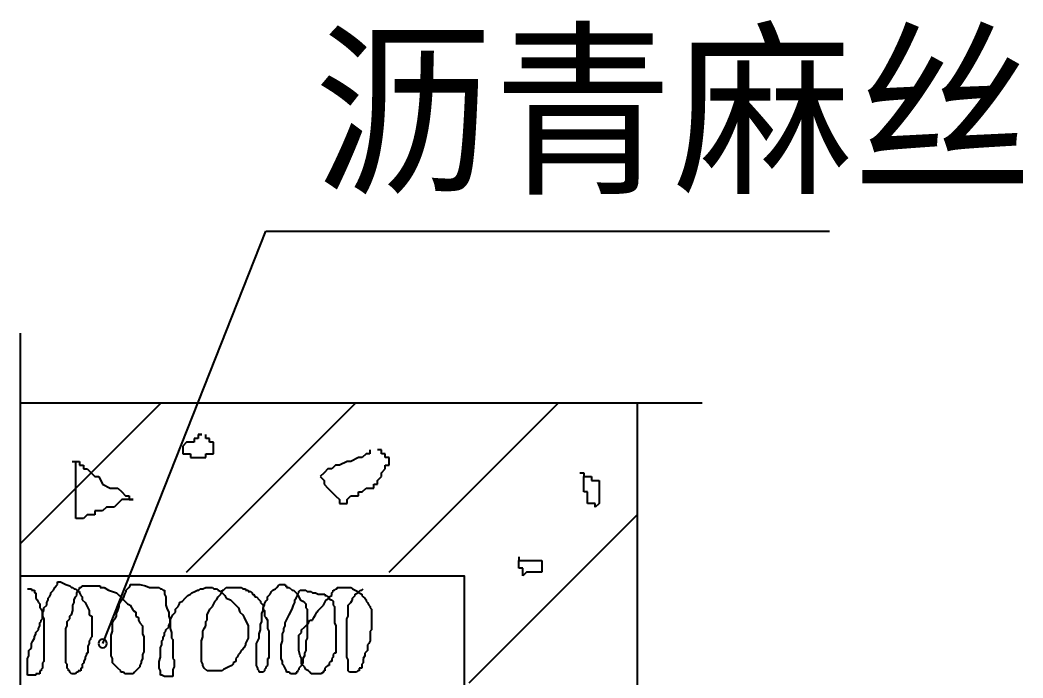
# Model space of a CAD drawing. Header units: metres. Extents: x 11444 to 31355, y -6738 to 16368.
# Drawn here: x 17854 to 20754, y 14467 to 16368 of the extents above; entities that cross this region are included whole.
import ezdxf

# ---------------------------------------------------------------- set-up
doc = ezdxf.new("R2010")
doc.units = ezdxf.units.M
for name, color, linetype in [('LVTRY', 6, 'Continuous'), ('PUB_TEXT', 7, 'Continuous'), ('WINDOW', 3, 'Continuous')]:
    doc.layers.add(name, color=color, linetype=linetype)

# ---------------------------------------------------------------- blocks, each defined once
blk = doc.blocks.new('_DOT')
blk.add_lwpolyline([(-0.05, 0, 1), (0.05, 0, 1)], format="xyb", close=True)

msp = doc.modelspace()

# ---------------------------------------------------------------- linework, layer by layer
at = {"layer": 'LVTRY'}
for p, q in [((17853.6, 14854.22), (18261.79, 15262.13)), ((18335.24, 14772.61), (18825.09, 15262.13)), ((18920.64, 14772.61), (19410.48, 15262.13)), ((18368.38, 15169.97), (18379.42, 15169.97)), ((18379.42, 15169.97), (18368.38, 15169.97)), ((18368.38, 15169.97), (18368.38, 15158.93)), ((18390.47, 15158.93), (18390.47, 15169.97)), ((18335.24, 15147.9), (18324.2, 15136.86)), ((18357.33, 15147.9), (18335.24, 15147.9)), ((18368.38, 15158.93), (18357.33, 15158.93)), ((18357.33, 15158.93), (18357.33, 15147.9)), ((18401.51, 15158.93), (18390.47, 15158.93)), ((18401.51, 15147.9), (18401.51, 15158.93)), ((18412.56, 15147.9), (18401.51, 15147.9)), ((18412.56, 15114.78), (18412.56, 15147.9)), ((18324.2, 15136.86), (18324.2, 15114.78)), ((18324.2, 15114.78), (18346.29, 15114.78)), ((18346.29, 15114.78), (18346.29, 15103.74)), ((18390.47, 15103.74), (18390.47, 15114.78)), ((18390.47, 15114.78), (18412.56, 15114.78)), ((18854.37, 15114.78), (18843.32, 15103.74)), ((18865.41, 15114.78), (18854.37, 15114.78)), ((18865.41, 15125.82), (18865.41, 15114.78)), ((18898.55, 15125.82), (18887.5, 15125.82)), ((18898.55, 15114.78), (18898.55, 15125.82)), ((18909.59, 15114.78), (18898.55, 15114.78)), ((18909.59, 15103.74), (18909.59, 15114.78)), ((18003.89, 15092.71), (18025.98, 15092.71)), ((18014.93, 14927.14), (18014.93, 15092.71)), ((18025.98, 15092.71), (18025.98, 15081.67)), ((18025.98, 15081.67), (18037.02, 15081.67)), ((18037.02, 15081.67), (18037.02, 15070.63)), ((18346.29, 15103.74), (18390.47, 15103.74)), ((18766, 15081.67), (18754.96, 15070.63)), ((18777.05, 15081.67), (18766, 15081.67)), ((18799.14, 15092.71), (18777.05, 15081.67)), ((18810.18, 15092.71), (18799.14, 15092.71)), ((18832.28, 15103.74), (18810.18, 15092.71)), ((18843.32, 15103.74), (18832.28, 15103.74)), ((18920.64, 15103.74), (18909.59, 15103.74)), ((18909.59, 15070.63), (18909.59, 15081.67)), ((18909.59, 15081.67), (18920.64, 15081.67)), ((18920.64, 15081.67), (18920.64, 15103.74)), ((18037.02, 15070.63), (18048.07, 15070.63)), ((18048.07, 15070.63), (18070.16, 15048.56)), ((18732.87, 15059.59), (18721.82, 15048.56)), ((18743.91, 15070.63), (18732.87, 15059.59)), ((18754.96, 15070.63), (18743.91, 15070.63)), ((18898.55, 15059.59), (18909.59, 15070.63)), ((18898.55, 15048.56), (18898.55, 15059.59)), ((19472.89, 15059.59), (19483.94, 15059.59)), ((19483.94, 15059.59), (19483.94, 15048.56)), ((18070.16, 15048.56), (18081.21, 15048.56)), ((18081.21, 15048.56), (18092.25, 15026.48)), ((18092.25, 15026.48), (18114.34, 15015.44)), ((18721.82, 15048.56), (18732.87, 15037.52)), ((18732.87, 15037.52), (18732.87, 15026.48)), ((18732.87, 15026.48), (18743.91, 15015.44)), ((18876.46, 15015.44), (18876.46, 15026.48)), ((18876.46, 15026.48), (18887.5, 15026.48)), ((18887.5, 15037.52), (18898.55, 15048.56)), ((18887.5, 15026.48), (18887.5, 15037.52)), ((19483.94, 15048.56), (19506.03, 15048.56)), ((19483.94, 15004.41), (19483.94, 15048.56)), ((19506.03, 15048.56), (19506.03, 15037.52)), ((19506.03, 15037.52), (19528.12, 15037.52)), ((19528.12, 15037.52), (19528.12, 14971.29)), ((18114.34, 15015.44), (18136.43, 15015.44)), ((18136.43, 15015.44), (18147.48, 15004.41)), ((18147.48, 15004.41), (18158.52, 14993.37)), ((18743.91, 15015.44), (18766, 14993.37)), ((18832.28, 14993.37), (18832.28, 15004.41)), ((18832.28, 15004.41), (18843.32, 15004.41)), ((18843.32, 15004.41), (18854.37, 15015.44)), ((18854.37, 15015.44), (18876.46, 15015.44)), ((19494.98, 15004.41), (19483.94, 15004.41)), ((19494.98, 14971.29), (19494.98, 15004.41)), ((18147.48, 14982.33), (18125.39, 14960.25)), ((18180.61, 14982.33), (18147.48, 14982.33)), ((18158.52, 14993.37), (18169.57, 14993.37)), ((18169.57, 14993.37), (18169.57, 14982.33)), ((18169.57, 14982.33), (18180.61, 14982.33)), ((18766, 14993.37), (18777.05, 14982.33)), ((18777.05, 14982.33), (18777.05, 14971.29)), ((18777.05, 14971.29), (18799.14, 14971.29)), ((18799.14, 14982.33), (18810.18, 14993.37)), ((18799.14, 14971.29), (18799.14, 14982.33)), ((18810.18, 14993.37), (18832.28, 14993.37)), ((19517.07, 14971.29), (19494.98, 14971.29)), ((19528.12, 14971.29), (19517.07, 14960.25)), ((19517.07, 14960.25), (19517.07, 14971.29)), ((18048.07, 14938.18), (18037.02, 14927.14)), ((18070.16, 14938.18), (18048.07, 14938.18)), ((18092.25, 14949.22), (18070.16, 14949.22)), ((18070.16, 14949.22), (18070.16, 14938.18)), ((18103.3, 14960.25), (18092.25, 14949.22)), ((18125.39, 14960.25), (18103.3, 14960.25)), ((19152.58, 14452.52), (19638.23, 14937.83)), ((18037.02, 14927.14), (18014.93, 14927.14)), ((19296.17, 14816.76), (19296.17, 14805.73)), ((19296.17, 14805.73), (19362.44, 14805.73)), ((19296.17, 14783.65), (19296.17, 14805.73)), ((19362.44, 14805.73), (19362.44, 14772.61)), ((19307.22, 14783.65), (19296.17, 14783.65)), ((19307.22, 14761.58), (19307.22, 14783.65)), ((19318.26, 14772.61), (19307.22, 14761.58)), ((19362.44, 14772.61), (19318.26, 14772.61)), ((17958.34, 14732.4), (17962.31, 14736.37)), ((17962.31, 14736.37), (17962.31, 14744.29)), ((17962.31, 14744.29), (17970.23, 14744.29)), ((17970.23, 14744.29), (17978.16, 14740.33)), ((17978.16, 14740.33), (17986.09, 14736.37)), ((17986.09, 14736.37), (17997.98, 14732.4)), ((18172.39, 14732.4), (18172.39, 14736.37)), ((18172.39, 14736.37), (18200.14, 14736.37)), ((18200.14, 14736.37), (18216, 14732.4)), ((18600.5, 14732.4), (18604.46, 14736.37)), ((18604.46, 14736.37), (18620.32, 14736.37)), ((18620.32, 14736.37), (18620.32, 14732.4)), ((17875.1, 14724.48), (17886.99, 14724.48)), ((17886.99, 14724.48), (17886.99, 14720.52)), ((17886.99, 14720.52), (17894.92, 14720.52)), ((17894.92, 14720.52), (17894.92, 14712.6)), ((17894.92, 14712.6), (17898.88, 14712.6)), ((17898.88, 14712.6), (17898.88, 14696.75)), ((17938.52, 14700.71), (17942.49, 14708.64)), ((17942.49, 14712.6), (17950.41, 14720.52)), ((17942.49, 14708.64), (17942.49, 14712.6)), ((17950.41, 14720.52), (17954.38, 14728.44)), ((17954.38, 14728.44), (17958.34, 14732.4)), ((17997.98, 14732.4), (18001.95, 14728.44)), ((18001.95, 14728.44), (18005.91, 14728.44)), ((18005.91, 14728.44), (18009.87, 14724.48)), ((18009.87, 14724.48), (18013.84, 14724.48)), ((18013.84, 14724.48), (18017.8, 14720.52)), ((18013.84, 14700.71), (18017.8, 14704.68)), ((18017.8, 14720.52), (18021.77, 14720.52)), ((18017.8, 14712.6), (18021.77, 14720.52)), ((18017.8, 14704.68), (18017.8, 14712.6)), ((18021.77, 14720.52), (18025.73, 14724.48)), ((18021.77, 14720.52), (18021.77, 14716.56)), ((18021.77, 14716.56), (18025.73, 14716.56)), ((18025.73, 14724.48), (18025.73, 14728.44)), ((18025.73, 14728.44), (18029.69, 14728.44)), ((18025.73, 14716.56), (18025.73, 14712.6)), ((18025.73, 14712.6), (18029.69, 14704.68)), ((18029.69, 14728.44), (18033.66, 14732.4)), ((18029.69, 14704.68), (18033.66, 14700.71)), ((18033.66, 14732.4), (18085.19, 14732.4)), ((18085.19, 14732.4), (18085.19, 14728.44)), ((18085.19, 14728.44), (18097.08, 14728.44)), ((18097.08, 14728.44), (18108.97, 14720.52)), ((18108.97, 14720.52), (18120.86, 14716.56)), ((18120.86, 14716.56), (18132.76, 14712.6)), ((18132.76, 14712.6), (18140.68, 14704.68)), ((18140.68, 14704.68), (18144.65, 14700.71)), ((18152.58, 14696.75), (18156.54, 14708.64)), ((18156.54, 14708.64), (18160.5, 14716.56)), ((18160.5, 14720.52), (18168.43, 14728.44)), ((18160.5, 14716.56), (18160.5, 14720.52)), ((18168.43, 14728.44), (18172.39, 14732.4)), ((18216, 14732.4), (18227.89, 14728.44)), ((18227.89, 14728.44), (18255.64, 14728.44)), ((18255.64, 14728.44), (18259.6, 14724.48)), ((18259.6, 14724.48), (18263.57, 14724.48)), ((18263.57, 14724.48), (18267.53, 14720.52)), ((18267.53, 14720.52), (18271.49, 14720.52)), ((18271.49, 14720.52), (18271.49, 14708.64)), ((18271.49, 14708.64), (18275.46, 14700.71)), ((18334.92, 14700.71), (18338.88, 14704.68)), ((18338.88, 14704.68), (18346.81, 14708.64)), ((18346.81, 14708.64), (18350.77, 14712.6)), ((18350.77, 14712.6), (18358.7, 14716.56)), ((18358.7, 14716.56), (18366.63, 14720.52)), ((18366.63, 14720.52), (18370.59, 14720.52)), ((18370.59, 14720.52), (18374.56, 14724.48)), ((18374.56, 14724.48), (18382.48, 14724.48)), ((18382.48, 14724.48), (18390.41, 14728.44)), ((18390.41, 14728.44), (18410.23, 14728.44)), ((18410.23, 14728.44), (18414.2, 14724.48)), ((18414.2, 14724.48), (18422.12, 14724.48)), ((18422.12, 14724.48), (18426.09, 14720.52)), ((18426.09, 14720.52), (18434.01, 14716.56)), ((18426.09, 14700.71), (18434.01, 14708.64)), ((18434.01, 14716.56), (18437.98, 14712.6)), ((18434.01, 14708.64), (18437.98, 14716.56)), ((18437.98, 14720.52), (18441.94, 14720.52)), ((18437.98, 14716.56), (18437.98, 14720.52)), ((18437.98, 14712.6), (18445.91, 14704.68)), ((18441.94, 14720.52), (18445.91, 14724.48)), ((18445.91, 14724.48), (18449.87, 14728.44)), ((18445.91, 14704.68), (18449.87, 14696.75)), ((18449.87, 14728.44), (18493.47, 14728.44)), ((18493.47, 14728.44), (18497.44, 14724.48)), ((18497.44, 14724.48), (18505.37, 14724.48)), ((18505.37, 14724.48), (18505.37, 14720.52)), ((18505.37, 14720.52), (18513.29, 14720.52)), ((18513.29, 14720.52), (18513.29, 14716.56)), ((18513.29, 14716.56), (18521.22, 14716.56)), ((18521.22, 14716.56), (18525.19, 14712.6)), ((18525.19, 14712.6), (18525.19, 14708.64)), ((18525.19, 14708.64), (18529.15, 14708.64)), ((18529.15, 14708.64), (18533.11, 14700.71)), ((18568.79, 14700.71), (18572.75, 14704.68)), ((18572.75, 14704.68), (18576.72, 14708.64)), ((18576.72, 14708.64), (18580.68, 14716.56)), ((18580.68, 14716.56), (18584.64, 14720.52)), ((18584.64, 14720.52), (18592.57, 14724.48)), ((18592.57, 14724.48), (18596.54, 14728.44)), ((18596.54, 14728.44), (18600.5, 14732.4)), ((18620.32, 14732.4), (18624.28, 14732.4)), ((18624.28, 14732.4), (18624.28, 14728.44)), ((18624.28, 14728.44), (18632.21, 14728.44)), ((18632.21, 14728.44), (18640.14, 14720.52)), ((18640.14, 14720.52), (18644.1, 14720.52)), ((18644.1, 14720.52), (18652.03, 14712.6)), ((18652.03, 14712.6), (18656, 14708.64)), ((18652.03, 14696.75), (18656, 14704.68)), ((18656, 14708.64), (18659.96, 14712.6)), ((18656, 14708.64), (18663.92, 14692.79)), ((18656, 14704.68), (18656, 14708.64)), ((18659.96, 14716.56), (18663.92, 14720.52)), ((18659.96, 14712.6), (18659.96, 14716.56)), ((18663.92, 14720.52), (18679.78, 14720.52)), ((18679.78, 14720.52), (18683.74, 14716.56)), ((18683.74, 14716.56), (18695.63, 14716.56)), ((18695.63, 14716.56), (18699.6, 14712.6)), ((18699.6, 14712.6), (18707.53, 14712.6)), ((18707.53, 14712.6), (18715.45, 14708.64)), ((18715.45, 14708.64), (18735.27, 14708.64)), ((18735.27, 14708.64), (18735.27, 14704.68)), ((18735.27, 14704.68), (18739.24, 14704.68)), ((18739.24, 14704.68), (18743.2, 14700.71)), ((18747.17, 14700.71), (18755.09, 14704.68)), ((18755.09, 14712.6), (18759.06, 14716.56)), ((18755.09, 14704.68), (18755.09, 14712.6)), ((18759.06, 14720.52), (18763.02, 14720.52)), ((18759.06, 14716.56), (18759.06, 14720.52)), ((18763.02, 14720.52), (18766.99, 14724.48)), ((18766.99, 14724.48), (18770.95, 14724.48)), ((18770.95, 14724.48), (18770.95, 14728.44)), ((18770.95, 14728.44), (18810.59, 14728.44)), ((18810.59, 14728.44), (18814.55, 14724.48)), ((18814.55, 14724.48), (18822.48, 14720.52)), ((18818.52, 14700.71), (18822.48, 14704.68)), ((18822.48, 14720.52), (18830.41, 14716.56)), ((18822.48, 14708.64), (18830.41, 14712.6)), ((18822.48, 14704.68), (18822.48, 14708.64)), ((18830.41, 14716.56), (18834.37, 14712.6)), ((18830.41, 14712.6), (18834.37, 14716.56)), ((18834.37, 14716.56), (18838.34, 14720.52)), ((18834.37, 14712.6), (18842.3, 14708.64)), ((18838.34, 14720.52), (18842.3, 14720.52)), ((18842.3, 14720.52), (18846.26, 14724.48)), ((18842.3, 14708.64), (18842.3, 14704.68)), ((18842.3, 14704.68), (18846.26, 14700.71)), ((17898.88, 14696.75), (17902.85, 14692.79)), ((17902.85, 14692.79), (17906.81, 14684.87)), ((17906.81, 14684.87), (17910.77, 14680.91)), ((17910.77, 14680.91), (17910.77, 14669.02)), ((17922.67, 14669.02), (17930.59, 14676.95)), ((17930.59, 14684.87), (17934.56, 14692.79)), ((17930.59, 14676.95), (17930.59, 14684.87)), ((17934.56, 14696.75), (17938.52, 14700.71)), ((17934.56, 14692.79), (17934.56, 14696.75)), ((18005.91, 14676.95), (18009.87, 14684.87)), ((18005.91, 14661.1), (18005.91, 14676.95)), ((18009.87, 14692.79), (18013.84, 14700.71)), ((18009.87, 14684.87), (18009.87, 14692.79)), ((18033.66, 14700.71), (18033.66, 14692.79)), ((18033.66, 14692.79), (18041.58, 14684.87)), ((18041.58, 14684.87), (18045.55, 14676.95)), ((18045.55, 14676.95), (18049.51, 14669.02)), ((18140.68, 14680.91), (18144.65, 14688.83)), ((18140.68, 14672.99), (18140.68, 14680.91)), ((18144.65, 14700.71), (18152.58, 14692.79)), ((18144.65, 14688.83), (18152.58, 14696.75)), ((18152.58, 14692.79), (18160.5, 14684.87)), ((18160.5, 14684.87), (18164.47, 14680.91)), ((18164.47, 14680.91), (18172.39, 14676.95)), ((18172.39, 14676.95), (18180.32, 14661.1)), ((18275.46, 14700.71), (18275.46, 14676.95)), ((18275.46, 14676.95), (18279.42, 14665.06)), ((18311.13, 14672.99), (18315.1, 14680.91)), ((18315.1, 14684.87), (18323.02, 14688.83)), ((18315.1, 14680.91), (18315.1, 14684.87)), ((18323.02, 14688.83), (18330.95, 14696.75)), ((18330.95, 14696.75), (18334.92, 14700.71)), ((18410.23, 14672.99), (18414.2, 14680.91)), ((18414.2, 14680.91), (18418.16, 14688.83)), ((18418.16, 14688.83), (18422.12, 14692.79)), ((18422.12, 14692.79), (18426.09, 14700.71)), ((18449.87, 14696.75), (18461.76, 14692.79)), ((18461.76, 14692.79), (18469.69, 14684.87)), ((18469.69, 14684.87), (18477.62, 14676.95)), ((18477.62, 14676.95), (18485.55, 14669.02)), ((18533.11, 14700.71), (18537.08, 14700.71)), ((18537.08, 14700.71), (18545.01, 14692.79)), ((18545.01, 14692.79), (18548.97, 14688.83)), ((18548.97, 14688.83), (18548.97, 14684.87)), ((18548.97, 14684.87), (18552.93, 14680.91)), ((18552.93, 14680.91), (18556.9, 14676.95)), ((18556.9, 14676.95), (18556.9, 14665.06)), ((18556.9, 14669.02), (18560.86, 14676.95)), ((18560.86, 14680.91), (18564.82, 14688.83)), ((18560.86, 14676.95), (18560.86, 14680.91)), ((18564.82, 14688.83), (18568.79, 14692.79)), ((18568.79, 14692.79), (18568.79, 14700.71)), ((18640.14, 14665.06), (18644.1, 14676.95)), ((18644.1, 14676.95), (18648.07, 14684.87)), ((18648.07, 14692.79), (18652.03, 14696.75)), ((18648.07, 14684.87), (18648.07, 14692.79)), ((18663.92, 14692.79), (18671.85, 14688.83)), ((18671.85, 14688.83), (18675.82, 14684.87)), ((18675.82, 14684.87), (18679.78, 14680.91)), ((18679.78, 14680.91), (18679.78, 14669.02)), ((18715.45, 14661.1), (18731.31, 14676.95)), ((18731.31, 14676.95), (18735.27, 14684.87)), ((18735.27, 14684.87), (18739.24, 14692.79)), ((18739.24, 14692.79), (18747.17, 14696.75)), ((18743.2, 14700.71), (18747.17, 14696.75)), ((18747.17, 14696.75), (18747.17, 14700.71)), ((18747.17, 14696.75), (18751.13, 14692.79)), ((18751.13, 14692.79), (18755.09, 14692.79)), ((18755.09, 14692.79), (18759.06, 14688.83)), ((18759.06, 14688.83), (18759.06, 14676.95)), ((18759.06, 14676.95), (18763.02, 14672.99)), ((18802.66, 14676.95), (18810.59, 14684.87)), ((18802.66, 14645.26), (18802.66, 14676.95)), ((18810.59, 14684.87), (18814.55, 14692.79)), ((18814.55, 14696.75), (18818.52, 14700.71)), ((18814.55, 14692.79), (18814.55, 14696.75)), ((18846.26, 14700.71), (18850.23, 14696.75)), ((18850.23, 14696.75), (18854.19, 14692.79)), ((18854.19, 14692.79), (18854.19, 14688.83)), ((18854.19, 14688.83), (18858.16, 14684.87)), ((18858.16, 14684.87), (18862.12, 14676.95)), ((18862.12, 14676.95), (18866.08, 14672.99)), ((17910.77, 14669.02), (17914.74, 14665.06)), ((17914.74, 14665.06), (17918.7, 14657.14)), ((17918.7, 14657.14), (17922.67, 14661.1)), ((17918.7, 14657.14), (17918.7, 14645.26)), ((17918.7, 14637.33), (17918.7, 14657.14)), ((17922.67, 14661.1), (17922.67, 14669.02)), ((17997.98, 14645.26), (18001.95, 14649.22)), ((18001.95, 14649.22), (18005.91, 14661.1)), ((18049.51, 14669.02), (18053.48, 14661.1)), ((18053.48, 14661.1), (18053.48, 14649.22)), ((18053.48, 14649.22), (18061.4, 14645.26)), ((18132.76, 14653.18), (18136.72, 14661.1)), ((18132.76, 14645.26), (18132.76, 14653.18)), ((18136.72, 14661.1), (18140.68, 14672.99)), ((18180.32, 14661.1), (18188.25, 14657.14)), ((18188.25, 14657.14), (18188.25, 14645.26)), ((18279.42, 14665.06), (18283.39, 14657.14)), ((18283.39, 14657.14), (18283.39, 14645.26)), ((18291.31, 14641.3), (18295.28, 14649.22)), ((18295.28, 14649.22), (18303.2, 14657.14)), ((18303.2, 14665.06), (18311.13, 14672.99)), ((18303.2, 14657.14), (18303.2, 14665.06)), ((18394.38, 14649.22), (18402.3, 14665.06)), ((18394.38, 14633.37), (18394.38, 14649.22)), ((18402.3, 14665.06), (18410.23, 14672.99)), ((18485.55, 14669.02), (18489.51, 14657.14)), ((18489.51, 14657.14), (18497.44, 14649.22)), ((18497.44, 14649.22), (18501.4, 14641.3)), ((18552.93, 14653.18), (18556.9, 14661.1)), ((18552.93, 14629.41), (18552.93, 14653.18)), ((18556.9, 14661.1), (18556.9, 14669.02)), ((18556.9, 14665.06), (18560.86, 14661.1)), ((18560.86, 14661.1), (18560.86, 14645.26)), ((18628.25, 14641.3), (18632.21, 14649.22)), ((18632.21, 14649.22), (18640.14, 14665.06)), ((18679.78, 14669.02), (18683.74, 14665.06)), ((18683.74, 14665.06), (18683.74, 14581.88)), ((18703.56, 14641.3), (18707.53, 14649.22)), ((18707.53, 14649.22), (18711.49, 14657.14)), ((18711.49, 14657.14), (18715.45, 14661.1)), ((18763.02, 14672.99), (18763.02, 14625.45)), ((18866.08, 14672.99), (18866.08, 14669.02)), ((18866.08, 14669.02), (18870.05, 14665.06)), ((18870.05, 14665.06), (18870.05, 14605.64)), ((17910.77, 14625.45), (17914.74, 14629.41)), ((17910.77, 14617.53), (17910.77, 14625.45)), ((17914.74, 14633.37), (17918.7, 14637.33)), ((17914.74, 14629.41), (17914.74, 14633.37)), ((17918.7, 14645.26), (17922.67, 14637.33)), ((17922.67, 14637.33), (17922.67, 14514.54)), ((17990.05, 14629.41), (17994.02, 14633.37)), ((17990.05, 14617.53), (17990.05, 14629.41)), ((17994.02, 14633.37), (17997.98, 14637.33)), ((17997.98, 14637.33), (17997.98, 14645.26)), ((18061.4, 14645.26), (18061.4, 14585.84)), ((18120.86, 14625.45), (18124.83, 14633.37)), ((18120.86, 14601.68), (18120.86, 14625.45)), ((18124.83, 14633.37), (18128.79, 14637.33)), ((18128.79, 14637.33), (18132.76, 14645.26)), ((18188.25, 14645.26), (18196.18, 14641.3)), ((18196.18, 14641.3), (18196.18, 14633.37)), ((18196.18, 14633.37), (18200.14, 14625.45)), ((18200.14, 14625.45), (18208.07, 14617.53)), ((18283.39, 14645.26), (18287.35, 14633.37)), ((18283.39, 14617.53), (18287.35, 14625.45)), ((18287.35, 14633.37), (18291.31, 14641.3)), ((18287.35, 14633.37), (18287.35, 14609.61)), ((18287.35, 14625.45), (18287.35, 14633.37)), ((18390.41, 14629.41), (18394.38, 14633.37)), ((18390.41, 14617.53), (18390.41, 14629.41)), ((18501.4, 14641.3), (18513.29, 14617.53)), ((18548.97, 14621.49), (18552.93, 14629.41)), ((18548.97, 14605.64), (18548.97, 14621.49)), ((18560.86, 14645.26), (18564.82, 14641.3)), ((18564.82, 14641.3), (18568.79, 14633.37)), ((18568.79, 14633.37), (18568.79, 14609.61)), ((18620.32, 14625.45), (18624.28, 14633.37)), ((18620.32, 14617.53), (18620.32, 14625.45)), ((18624.28, 14633.37), (18628.25, 14641.3)), ((18679.78, 14617.53), (18683.74, 14621.49)), ((18683.74, 14621.49), (18687.71, 14625.45)), ((18687.71, 14625.45), (18691.67, 14633.37)), ((18691.67, 14633.37), (18699.6, 14633.37)), ((18699.6, 14633.37), (18703.56, 14641.3)), ((18763.02, 14625.45), (18766.99, 14617.53)), ((18798.7, 14637.33), (18802.66, 14645.26)), ((18798.7, 14526.42), (18798.7, 14637.33)), ((17894.92, 14585.84), (17898.88, 14593.76)), ((17898.88, 14597.72), (17906.81, 14605.64)), ((17898.88, 14593.76), (17898.88, 14597.72)), ((17906.81, 14609.61), (17910.77, 14617.53)), ((17906.81, 14605.64), (17906.81, 14609.61)), ((17986.09, 14609.61), (17990.05, 14617.53)), ((17986.09, 14510.57), (17986.09, 14609.61)), ((18116.9, 14589.8), (18120.86, 14601.68)), ((18116.9, 14530.38), (18116.9, 14589.8)), ((18208.07, 14617.53), (18208.07, 14593.76)), ((18208.07, 14593.76), (18212.03, 14585.84)), ((18267.53, 14585.84), (18271.49, 14589.8)), ((18271.49, 14597.72), (18275.46, 14601.68)), ((18271.49, 14589.8), (18271.49, 14597.72)), ((18275.46, 14605.64), (18283.39, 14613.57)), ((18275.46, 14601.68), (18275.46, 14605.64)), ((18283.39, 14613.57), (18283.39, 14617.53)), ((18287.35, 14609.61), (18291.31, 14597.72)), ((18291.31, 14597.72), (18291.31, 14581.88)), ((18382.48, 14601.68), (18386.45, 14609.61)), ((18382.48, 14585.84), (18382.48, 14601.68)), ((18386.45, 14609.61), (18390.41, 14617.53)), ((18513.29, 14617.53), (18513.29, 14581.88)), ((18545.01, 14593.76), (18548.97, 14605.64)), ((18545.01, 14581.88), (18545.01, 14593.76)), ((18568.79, 14609.61), (18572.75, 14601.68)), ((18572.75, 14601.68), (18572.75, 14522.46)), ((18612.39, 14593.76), (18616.36, 14601.68)), ((18612.39, 14573.95), (18612.39, 14593.76)), ((18616.36, 14609.61), (18620.32, 14617.53)), ((18616.36, 14601.68), (18616.36, 14609.61)), ((18659.96, 14589.8), (18663.92, 14593.76)), ((18659.96, 14546.23), (18659.96, 14589.8)), ((18663.92, 14593.76), (18667.89, 14597.72)), ((18667.89, 14605.64), (18675.82, 14613.57)), ((18667.89, 14597.72), (18667.89, 14605.64)), ((18675.82, 14613.57), (18679.78, 14617.53)), ((18766.99, 14617.53), (18766.99, 14538.3)), ((18870.05, 14605.64), (18866.08, 14601.68)), ((18866.08, 14601.68), (18866.08, 14573.95)), ((17886.99, 14566.03), (17890.96, 14573.95)), ((17886.99, 14554.15), (17886.99, 14566.03)), ((17890.96, 14573.95), (17894.92, 14581.88)), ((17894.92, 14581.88), (17894.92, 14585.84)), ((18053.48, 14566.03), (18049.51, 14558.11)), ((18057.44, 14577.92), (18053.48, 14573.95)), ((18053.48, 14573.95), (18053.48, 14566.03)), ((18061.4, 14585.84), (18057.44, 14581.88)), ((18057.44, 14581.88), (18057.44, 14577.92)), ((18212.03, 14585.84), (18212.03, 14542.26)), ((18259.6, 14554.15), (18263.57, 14562.07)), ((18263.57, 14573.95), (18267.53, 14577.92)), ((18263.57, 14562.07), (18263.57, 14573.95)), ((18267.53, 14577.92), (18267.53, 14585.84)), ((18291.31, 14581.88), (18295.28, 14577.92)), ((18295.28, 14577.92), (18295.28, 14522.46)), ((18378.52, 14573.95), (18382.48, 14585.84)), ((18378.52, 14514.54), (18378.52, 14573.95)), ((18505.37, 14562.07), (18501.4, 14554.15)), ((18509.33, 14573.95), (18505.37, 14566.03)), ((18505.37, 14566.03), (18505.37, 14562.07)), ((18513.29, 14581.88), (18509.33, 14573.95)), ((18537.08, 14566.03), (18541.04, 14573.95)), ((18537.08, 14502.65), (18537.08, 14566.03)), ((18541.04, 14573.95), (18545.01, 14581.88)), ((18608.43, 14562.07), (18612.39, 14573.95)), ((18608.43, 14522.46), (18608.43, 14562.07)), ((18683.74, 14581.88), (18679.78, 14573.95)), ((18679.78, 14573.95), (18679.78, 14546.23)), ((18862.12, 14566.03), (18858.16, 14562.07)), ((18858.16, 14562.07), (18858.16, 14546.23)), ((18866.08, 14573.95), (18862.12, 14566.03)), ((17879.06, 14546.23), (17883.03, 14550.19)), ((17879.06, 14530.38), (17879.06, 14546.23)), ((17883.03, 14550.19), (17886.99, 14554.15)), ((18045.55, 14534.34), (18041.58, 14526.42)), ((18049.51, 14538.3), (18045.55, 14538.3)), ((18045.55, 14538.3), (18045.55, 14534.34)), ((18049.51, 14558.11), (18049.51, 14538.3)), ((18212.03, 14542.26), (18208.07, 14534.34)), ((18208.07, 14534.34), (18208.07, 14522.46)), ((18259.6, 14526.42), (18259.6, 14554.15)), ((18485.55, 14534.34), (18481.58, 14526.42)), ((18489.51, 14538.3), (18485.55, 14534.34)), ((18493.47, 14546.23), (18489.51, 14538.3)), ((18497.44, 14550.19), (18493.47, 14546.23)), ((18501.4, 14554.15), (18497.44, 14550.19)), ((18663.92, 14530.38), (18659.96, 14546.23)), ((18679.78, 14546.23), (18675.82, 14538.3)), ((18675.82, 14538.3), (18675.82, 14530.38)), ((18763.02, 14538.3), (18759.06, 14534.34)), ((18759.06, 14534.34), (18759.06, 14526.42)), ((18766.99, 14538.3), (18763.02, 14538.3)), ((18854.19, 14542.26), (18850.23, 14538.3)), ((18850.23, 14538.3), (18850.23, 14530.38)), ((18858.16, 14546.23), (18854.19, 14542.26)), ((17875.1, 14522.46), (17879.06, 14530.38)), ((17875.1, 14474.92), (17875.1, 14522.46)), ((17922.67, 14514.54), (17918.7, 14510.57)), ((17918.7, 14510.57), (17918.7, 14494.73)), ((17990.05, 14506.61), (17986.09, 14510.57)), ((17990.05, 14494.73), (17990.05, 14506.61)), ((18037.62, 14510.57), (18033.66, 14506.61)), ((18033.66, 14506.61), (18033.66, 14494.73)), ((18041.58, 14522.46), (18037.62, 14514.54)), ((18037.62, 14514.54), (18037.62, 14510.57)), ((18041.58, 14526.42), (18041.58, 14522.46)), ((18120.86, 14522.46), (18116.9, 14530.38)), ((18120.86, 14510.57), (18120.86, 14522.46)), ((18124.83, 14506.61), (18120.86, 14510.57)), ((18128.79, 14502.65), (18124.83, 14506.61)), ((18136.72, 14494.73), (18128.79, 14502.65)), ((18204.11, 14510.57), (18200.14, 14502.65)), ((18200.14, 14502.65), (18200.14, 14498.69)), ((18208.07, 14522.46), (18204.11, 14514.54)), ((18204.11, 14514.54), (18204.11, 14510.57)), ((18255.64, 14514.54), (18259.6, 14526.42)), ((18255.64, 14494.73), (18255.64, 14514.54)), ((18295.28, 14522.46), (18299.24, 14518.5)), ((18299.24, 14518.5), (18299.24, 14498.69)), ((18382.48, 14506.61), (18378.52, 14514.54)), ((18382.48, 14502.65), (18382.48, 14506.61)), ((18386.45, 14494.73), (18382.48, 14502.65)), ((18465.73, 14502.65), (18457.8, 14498.69)), ((18469.69, 14506.61), (18465.73, 14502.65)), ((18477.62, 14514.54), (18469.69, 14510.57)), ((18469.69, 14510.57), (18469.69, 14506.61)), ((18481.58, 14526.42), (18477.62, 14522.46)), ((18477.62, 14522.46), (18477.62, 14514.54)), ((18541.04, 14494.73), (18537.08, 14502.65)), ((18568.79, 14502.65), (18564.82, 14498.69)), ((18572.75, 14522.46), (18568.79, 14522.46)), ((18568.79, 14522.46), (18568.79, 14502.65)), ((18612.39, 14514.54), (18608.43, 14522.46)), ((18612.39, 14506.61), (18612.39, 14514.54)), ((18616.36, 14502.65), (18612.39, 14506.61)), ((18620.32, 14494.73), (18616.36, 14502.65)), ((18667.89, 14522.46), (18663.92, 14530.38)), ((18667.89, 14502.65), (18663.92, 14498.69)), ((18667.89, 14506.61), (18667.89, 14522.46)), ((18671.85, 14510.57), (18667.89, 14502.65)), ((18675.82, 14498.69), (18667.89, 14506.61)), ((18675.82, 14530.38), (18671.85, 14522.46)), ((18671.85, 14522.46), (18671.85, 14510.57)), ((18743.2, 14502.65), (18739.24, 14498.69)), ((18747.17, 14502.65), (18743.2, 14502.65)), ((18751.13, 14514.54), (18747.17, 14510.57)), ((18747.17, 14510.57), (18747.17, 14502.65)), ((18755.09, 14514.54), (18751.13, 14514.54)), ((18759.06, 14526.42), (18755.09, 14522.46)), ((18755.09, 14522.46), (18755.09, 14514.54)), ((18802.66, 14518.5), (18798.7, 14526.42)), ((18802.66, 14486.81), (18802.66, 14518.5)), ((18846.26, 14510.57), (18842.3, 14506.61)), ((18842.3, 14506.61), (18842.3, 14494.73)), ((18850.23, 14530.38), (18846.26, 14522.46)), ((18846.26, 14522.46), (18846.26, 14510.57)), ((17898.88, 14474.92), (17875.1, 14474.92)), ((17910.77, 14478.88), (17898.88, 14478.88)), ((17898.88, 14478.88), (17898.88, 14474.92)), ((17914.74, 14486.81), (17910.77, 14486.81)), ((17910.77, 14486.81), (17910.77, 14478.88)), ((17918.7, 14494.73), (17914.74, 14490.77)), ((17914.74, 14490.77), (17914.74, 14486.81)), ((17994.02, 14490.77), (17990.05, 14494.73)), ((17994.02, 14486.81), (17994.02, 14490.77)), ((17997.98, 14486.81), (17994.02, 14486.81)), ((17997.98, 14482.85), (17997.98, 14486.81)), ((18001.95, 14478.88), (17997.98, 14482.85)), ((18013.84, 14478.88), (18001.95, 14478.88)), ((18017.8, 14482.85), (18013.84, 14478.88)), ((18021.77, 14482.85), (18017.8, 14482.85)), ((18029.69, 14486.81), (18021.77, 14486.81)), ((18021.77, 14486.81), (18021.77, 14482.85)), ((18033.66, 14494.73), (18029.69, 14494.73)), ((18029.69, 14494.73), (18029.69, 14486.81)), ((18144.65, 14486.81), (18136.72, 14494.73)), ((18144.65, 14482.85), (18144.65, 14486.81)), ((18152.58, 14482.85), (18144.65, 14482.85)), ((18156.54, 14478.88), (18152.58, 14482.85)), ((18180.32, 14478.88), (18156.54, 14478.88)), ((18184.29, 14482.85), (18180.32, 14478.88)), ((18188.25, 14486.81), (18184.29, 14482.85)), ((18192.21, 14490.77), (18188.25, 14486.81)), ((18196.18, 14494.73), (18192.21, 14490.77)), ((18200.14, 14498.69), (18196.18, 14494.73)), ((18259.6, 14486.81), (18255.64, 14494.73)), ((18259.6, 14474.92), (18259.6, 14486.81)), ((18263.57, 14474.92), (18259.6, 14474.92)), ((18271.49, 14470.96), (18263.57, 14474.92)), ((18299.24, 14498.69), (18295.28, 14490.77)), ((18295.28, 14490.77), (18295.28, 14470.96)), ((18394.38, 14486.81), (18386.45, 14494.73)), ((18437.98, 14486.81), (18394.38, 14486.81)), ((18441.94, 14490.77), (18437.98, 14486.81)), ((18449.87, 14494.73), (18441.94, 14490.77)), ((18457.8, 14498.69), (18449.87, 14494.73)), ((18541.04, 14490.77), (18541.04, 14494.73)), ((18545.01, 14486.81), (18541.04, 14490.77)), ((18545.01, 14482.85), (18545.01, 14486.81)), ((18556.9, 14482.85), (18545.01, 14482.85)), ((18560.86, 14486.81), (18556.9, 14482.85)), ((18564.82, 14494.73), (18560.86, 14490.77)), ((18560.86, 14490.77), (18560.86, 14486.81)), ((18564.82, 14498.69), (18564.82, 14494.73)), ((18624.28, 14486.81), (18620.32, 14494.73)), ((18624.28, 14482.85), (18624.28, 14486.81)), ((18632.21, 14482.85), (18624.28, 14482.85)), ((18636.18, 14478.88), (18632.21, 14482.85)), ((18652.03, 14478.88), (18636.18, 14478.88)), ((18656, 14482.85), (18652.03, 14482.85)), ((18652.03, 14482.85), (18652.03, 14478.88)), ((18659.96, 14490.77), (18656, 14486.81)), ((18656, 14486.81), (18656, 14482.85)), ((18663.92, 14498.69), (18659.96, 14494.73)), ((18659.96, 14494.73), (18659.96, 14490.77)), ((18679.78, 14490.77), (18675.82, 14498.69)), ((18687.71, 14486.81), (18679.78, 14490.77)), ((18691.67, 14482.85), (18687.71, 14486.81)), ((18695.63, 14478.88), (18691.67, 14482.85)), ((18723.38, 14478.88), (18695.63, 14478.88)), ((18731.31, 14482.85), (18723.38, 14478.88)), ((18735.27, 14486.81), (18731.31, 14486.81)), ((18731.31, 14486.81), (18731.31, 14482.85)), ((18739.24, 14498.69), (18735.27, 14494.73)), ((18735.27, 14494.73), (18735.27, 14486.81)), ((18806.62, 14482.85), (18802.66, 14486.81)), ((18826.44, 14482.85), (18806.62, 14482.85)), ((18830.41, 14486.81), (18826.44, 14482.85)), ((18834.37, 14486.81), (18830.41, 14486.81)), ((18842.3, 14494.73), (18834.37, 14494.73)), ((18834.37, 14494.73), (18834.37, 14486.81)), ((18295.28, 14470.96), (18271.49, 14470.96))]:
    msp.add_line(p, q, dxfattribs=at)
at = {"layer": 'PUB_TEXT'}
for p, q in [((18092.53, 14565.93), (18564.71, 15758)), ((18564.71, 15758), (20194.71, 15758))]:
    msp.add_line(p, q, dxfattribs=at)
at = {"layer": 'WINDOW'}
for p, q in [((17853.6, 15463.71), (17853.6, 13050.56)), ((17853.6, 15262.13), (19826.34, 15262.13)), ((19638.23, 15262.13), (19638.23, 13321.51))]:
    msp.add_line(p, q, dxfattribs=at)
msp.add_lwpolyline([(17853.6, 14762.13), (19138.23, 14762.13), (19138.23, 11262.13)], dxfattribs=at)

# ---------------------------------------------------------------- block references
at = {"layer": 'PUB_TEXT', "xscale": 250, "yscale": 250, "zscale": 250}
msp.add_blockref('_DOT', (18092.53, 14565.93), dxfattribs=at)

# ---------------------------------------------------------------- texts
at = {"layer": 'PUB_TEXT'}
msp.add_text('沥青麻丝', height=400, dxfattribs=at).set_placement((18701.99, 15908))

doc.saveas('drawing.dxf')
